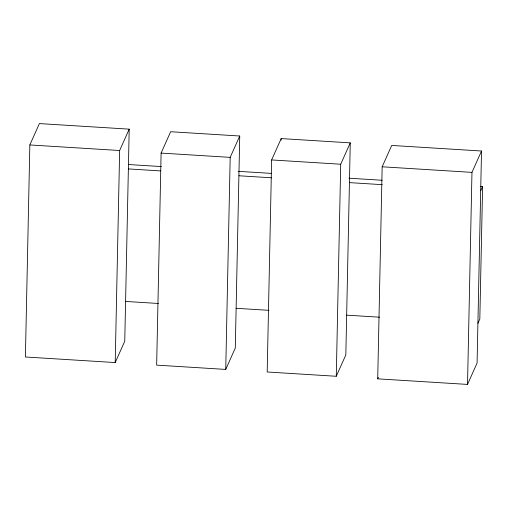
<?xml version="1.0" encoding="UTF-8"?>
<svg xmlns="http://www.w3.org/2000/svg" width="508" height="508" viewBox="0 0 508 508"><rect width="100%" height="100%" fill="white"/><g stroke="black" fill="none" stroke-linecap="round" stroke-linejoin="round"><path stroke-width="0.76" d="M29.839 144.945L25.4 356.991L115.208 362.56L124.758 341.205L129.203 129.153L39.395 123.584L29.839 144.945L119.647 150.514L129.203 129.153M115.208 362.56L119.647 150.514M161.1 153.086L156.654 365.131L225.736 369.418L235.293 348.056L239.732 136.011L170.65 131.724L161.1 153.086L230.181 157.372L239.732 136.011M225.736 369.418L230.181 157.372M271.628 159.944L267.189 371.989L336.271 376.276L345.827 354.914L350.266 142.869L281.184 138.582L271.628 159.944L340.709 164.23L350.266 142.869M281.153 140.144L281.184 138.582M336.271 376.276L340.709 164.23M377.717 378.847L382.162 166.795L391.712 145.44L481.52 151.009L477.082 363.055L467.525 384.416L377.717 378.847L378.358 377.419M467.525 384.416L471.97 172.371L481.52 151.009M480.225 186.347L482.6 186.493L479.825 319.024L477.914 323.298M480.689 190.767L482.6 186.493M382.162 166.795L471.97 172.371M128.264 164.516L161.487 166.58M238.201 171.336L271.424 173.399M348.933 178.206L382.156 180.264M128.372 168.916L160.433 170.904M238.9 175.768L271.748 177.806M349.434 182.626L382.276 184.664M125.597 301.441L158.439 303.479M236.125 308.299L268.973 310.337M346.659 315.157L379.501 317.195"/></g></svg>
